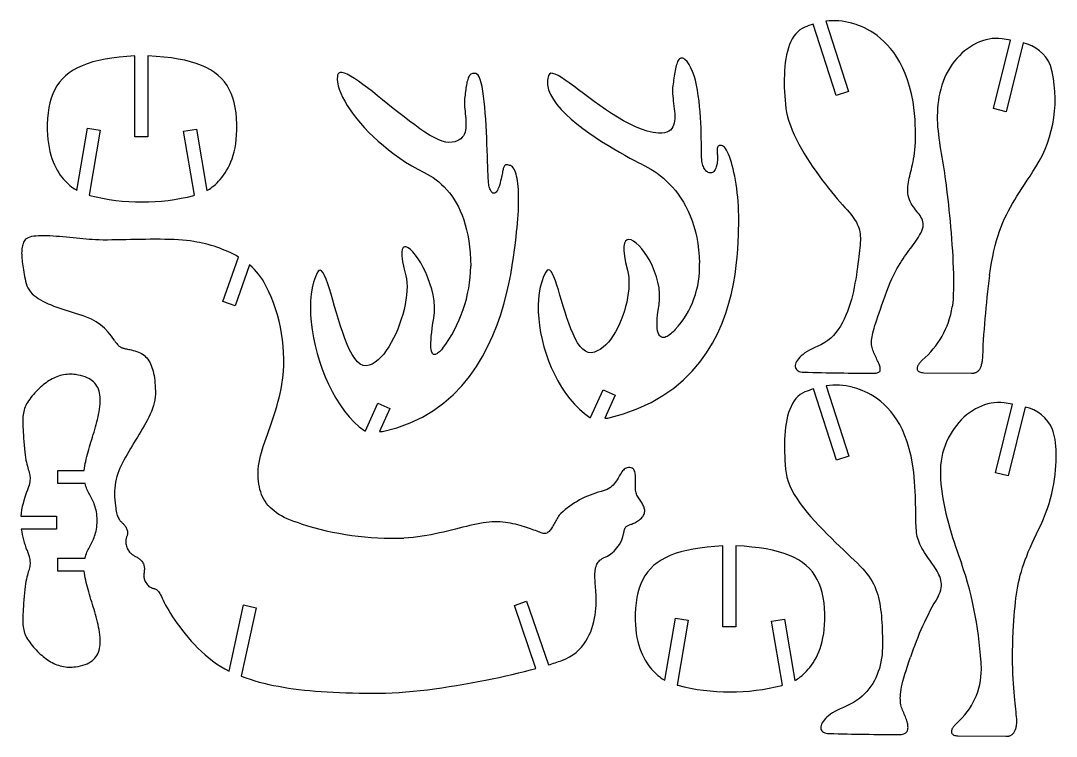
# Model space of a CAD drawing. Extents: x 100 to 371, y -312 to -125.
import ezdxf

# ---------------------------------------------------------------- set-up
doc = ezdxf.new("R2010")
doc.units = 0
doc.layers.get('0').update_dxf_attribs({"linetype": 'CONTINUOUS'})

msp = doc.modelspace()

# ---------------------------------------------------------------- linework, layer by layer
at = {"color": 18}
for p, q in [((313.34, -144.69), (307.37, -126.08)), ((310.69, -125.3), (316.58, -143.65)), ((310.69, -125.3), (310.69, -125.3)), ((354.43, -148.15), (358.84, -130.22)), ((362.16, -130.99), (357.73, -148.96)), ((362.16, -130.99), (362.16, -130.99)), ((130.29, -155.54), (130.29, -134.39)), ((133.69, -134.37), (133.69, -155.54)), ((184.31, -138.71), (184.31, -138.71)), ((316.58, -143.65), (313.34, -144.69)), ((357.73, -148.96), (354.43, -148.15)), ((115.15, -169.5), (117.91, -153.24)), ((117.91, -153.24), (121.26, -153.81)), ((121.26, -153.81), (118.39, -170.75)), ((142.99, -154.06), (146.34, -153.49)), ((145.82, -170.78), (142.99, -154.06)), ((146.34, -153.49), (149.06, -169.56)), ((133.69, -155.54), (130.29, -155.54)), ((263.41, -163.08), (263.41, -163.08)), ((118.39, -170.75), (118.51, -170.8)), ((145.68, -170.83), (145.82, -170.78)), ((153.26, -198.5), (157.37, -186.91)), ((160.24, -188.98), (156.47, -199.64)), ((160.24, -188.98), (160.24, -188.98)), ((156.47, -199.64), (153.26, -198.5)), ((336.22, -217.14), (348.72, -217.27)), ((249.26, -228.88), (252.52, -221.65)), ((252.52, -221.65), (255.62, -223.05)), ((313.4, -239.99), (307.42, -221.38)), ((310.74, -220.59), (316.64, -238.95)), ((310.74, -220.59), (310.74, -220.59)), ((255.62, -223.05), (252.93, -229.02)), ((190.47, -232.33), (193.73, -225.1)), ((193.73, -225.1), (196.83, -226.5)), ((196.83, -226.5), (194.14, -232.47)), ((354.94, -243.27), (359.36, -225.35)), ((362.67, -226.11), (358.24, -244.09)), ((249.08, -228.87), (249.26, -228.88)), ((252.93, -229.02), (253.72, -229.05)), ((190.29, -232.33), (190.47, -232.33)), ((194.14, -232.47), (194.93, -232.51)), ((316.64, -238.95), (313.4, -239.99)), ((110.2, -246.05), (110.2, -242.65)), ((110.2, -242.65), (117.08, -242.65)), ((358.24, -244.09), (354.94, -243.27)), ((117.26, -246.05), (110.2, -246.05)), ((100.48, -254.64), (109.82, -254.64)), ((109.82, -254.64), (109.82, -258.04)), ((109.82, -258.04), (100.63, -258.04)), ((283.77, -283.55), (283.77, -262.39)), ((287.18, -262.37), (287.18, -283.55)), ((110.2, -268.97), (110.2, -265.57)), ((110.2, -265.57), (117.26, -265.57)), ((117.08, -268.97), (110.2, -268.97)), ((154.88, -295.11), (158.61, -277.82)), ((158.61, -277.82), (161.94, -278.54)), ((229.34, -277.98), (232.55, -276.87)), ((234.97, -294.41), (229.34, -277.98)), ((232.55, -276.87), (238.24, -293.47)), ((161.94, -278.54), (158.06, -296.46)), ((268.64, -297.51), (271.4, -281.25)), ((271.4, -281.25), (274.75, -281.82)), ((274.75, -281.82), (271.88, -298.76)), ((287.18, -283.55), (283.77, -283.55)), ((296.48, -282.06), (299.83, -281.5)), ((299.31, -298.79), (296.48, -282.06)), ((299.83, -281.5), (302.55, -297.57)), ((271.88, -298.76), (272, -298.8)), ((299.17, -298.83), (299.31, -298.79)), ((345.19, -312.01), (357.69, -312.14))]:
    msp.add_line(p, q, dxfattribs=at)
for points in [[(305.16, -126.86), (304.49, -127.17), (303.87, -127.56), (303.31, -128.04), (302.79, -128.59), (302.32, -129.2), (301.9, -129.89), (301.52, -130.63), (301.19, -131.43), (300.89, -132.28), (300.63, -133.18), (300.42, -134.12), (300.23, -135.1), (300.08, -136.11), (299.97, -137.14), (299.88, -138.21), (299.83, -139.29), (299.8, -140.38), (299.79, -141.49), (299.82, -142.6), (299.86, -143.71), (299.93, -144.82), (300.01, -145.92), (300.11, -147), (300.23, -148.07)], [(333.95, -150.97), (333.73, -148.61), (333.42, -146.39), (333.02, -144.32), (332.54, -142.39), (331.99, -140.6), (331.37, -138.94), (330.7, -137.4), (329.97, -135.99), (329.2, -134.69), (328.39, -133.51), (327.55, -132.43), (326.7, -131.45), (325.82, -130.57), (324.94, -129.78), (324.07, -129.08), (323.2, -128.46), (322.34, -127.92), (321.51, -127.45), (320.71, -127.04), (319.94, -126.7), (319.22, -126.41), (318.55, -126.18), (317.95, -125.99), (317.4, -125.85)], [(356.67, -129.89), (355.82, -129.81), (354.97, -129.8), (354.12, -129.86), (353.27, -129.98), (352.43, -130.17), (351.59, -130.41), (350.77, -130.72), (349.96, -131.08), (349.17, -131.49), (348.39, -131.96), (347.64, -132.48), (346.9, -133.04), (346.19, -133.66), (345.51, -134.32), (344.86, -135.02), (344.23, -135.77), (343.65, -136.56), (343.09, -137.38), (342.57, -138.24), (342.1, -139.14), (341.66, -140.06), (341.27, -141.02), (340.93, -142.01), (340.64, -143.02)], [(130.29, -134.39), (128.16, -134.52), (126.15, -134.71), (124.27, -134.94), (122.5, -135.23), (120.84, -135.57), (119.29, -135.96), (117.86, -136.41), (116.53, -136.92), (115.3, -137.49), (114.17, -138.11), (113.14, -138.8), (112.2, -139.55), (111.36, -140.36), (110.61, -141.23), (109.94, -142.17), (109.36, -143.18), (108.86, -144.25), (108.43, -145.4), (108.09, -146.61), (107.82, -147.89), (107.62, -149.25), (107.48, -150.68), (107.42, -152.18), (107.41, -153.76)], [(156.89, -153.76), (156.89, -152.17), (156.82, -150.66), (156.69, -149.22), (156.48, -147.86), (156.21, -146.57), (155.86, -145.35), (155.43, -144.2), (154.92, -143.13), (154.33, -142.12), (153.66, -141.17), (152.89, -140.3), (152.04, -139.49), (151.09, -138.74), (150.04, -138.05), (148.9, -137.43), (147.65, -136.86), (146.3, -136.36), (144.84, -135.91), (143.28, -135.52), (141.59, -135.18), (139.8, -134.9), (137.88, -134.67), (135.85, -134.5), (133.69, -134.37)], [(273.82, -135.28), (273.55, -135.09), (273.29, -134.97), (273.06, -134.92), (272.84, -134.94), (272.64, -135.01), (272.45, -135.14), (272.28, -135.32), (272.12, -135.55), (271.97, -135.83), (271.84, -136.14), (271.72, -136.5), (271.6, -136.88), (271.49, -137.3), (271.4, -137.73), (271.31, -138.2), (271.22, -138.67), (271.14, -139.16), (271.07, -139.67), (271, -140.17), (270.93, -140.68), (270.86, -141.19), (270.8, -141.69), (270.73, -142.18), (270.67, -142.66)], [(278.3, -161.91), (278.27, -161.44), (278.24, -160.82), (278.22, -160.06), (278.2, -159.16), (278.18, -158.15), (278.17, -157.04), (278.14, -155.84), (278.11, -154.56), (278.07, -153.23), (278.01, -151.84), (277.93, -150.43), (277.83, -148.99), (277.71, -147.55), (277.56, -146.12), (277.37, -144.71), (277.16, -143.33), (276.9, -142), (276.61, -140.74), (276.27, -139.56), (275.89, -138.46), (275.45, -137.48), (274.97, -136.61), (274.42, -135.87), (273.82, -135.28)], [(183.14, -139.65), (183.11, -140.42), (183.18, -141.26), (183.36, -142.15), (183.64, -143.1), (184.03, -144.1), (184.5, -145.14), (185.07, -146.22), (185.73, -147.33), (186.47, -148.46), (187.3, -149.62), (188.21, -150.79), (189.19, -151.97), (190.25, -153.15), (191.38, -154.34), (192.57, -155.51), (193.83, -156.67), (195.15, -157.81), (196.53, -158.93), (197.96, -160.02), (199.44, -161.08), (200.97, -162.09), (202.55, -163.06), (204.17, -163.97), (205.82, -164.83)], [(212.25, -156.97), (211.43, -156.9), (210.51, -156.65), (209.49, -156.25), (208.39, -155.71), (207.21, -155.04), (205.97, -154.26), (204.68, -153.38), (203.34, -152.42), (201.97, -151.4), (200.57, -150.33), (199.16, -149.22), (197.75, -148.09), (196.35, -146.97), (194.96, -145.85), (193.6, -144.76), (192.28, -143.71), (191.01, -142.72), (189.79, -141.81), (188.65, -140.98), (187.58, -140.25), (186.61, -139.65), (185.73, -139.18), (184.96, -138.86), (184.31, -138.71)], [(219.57, -139.11), (219.25, -139), (218.96, -138.94), (218.69, -138.93), (218.44, -138.96), (218.22, -139.03), (218.02, -139.14), (217.83, -139.29), (217.67, -139.47), (217.52, -139.69), (217.39, -139.93), (217.27, -140.21), (217.16, -140.52), (217.07, -140.85), (216.98, -141.2), (216.9, -141.58), (216.83, -141.97), (216.77, -142.38), (216.71, -142.8), (216.65, -143.24), (216.6, -143.69), (216.54, -144.14), (216.48, -144.61), (216.42, -145.07), (216.36, -145.54)], [(222.61, -167.51), (222.56, -167.02), (222.52, -166.33), (222.48, -165.46), (222.44, -164.42), (222.4, -163.24), (222.36, -161.94), (222.31, -160.53), (222.26, -159.03), (222.2, -157.47), (222.13, -155.86), (222.05, -154.22), (221.96, -152.57), (221.86, -150.93), (221.74, -149.33), (221.62, -147.77), (221.47, -146.27), (221.31, -144.87), (221.13, -143.57), (220.92, -142.4), (220.7, -141.38), (220.46, -140.51), (220.19, -139.84), (219.89, -139.36), (219.57, -139.11)], [(238.28, -139.49), (237.99, -140.7), (237.99, -141.94), (238.26, -143.2), (238.78, -144.48), (239.52, -145.77), (240.45, -147.06), (241.55, -148.35), (242.81, -149.63), (244.19, -150.89), (245.67, -152.13), (247.22, -153.34), (248.83, -154.5), (250.46, -155.63), (252.1, -156.7), (253.72, -157.71), (255.3, -158.66), (256.8, -159.54), (258.22, -160.34), (259.52, -161.05), (260.67, -161.67), (261.66, -162.19), (262.47, -162.6), (263.06, -162.9), (263.41, -163.08)], [(267, -154.53), (265.54, -154.35), (264.04, -154.01), (262.51, -153.52), (260.95, -152.9), (259.39, -152.16), (257.81, -151.32), (256.25, -150.4), (254.69, -149.42), (253.16, -148.4), (251.65, -147.35), (250.18, -146.28), (248.76, -145.23), (247.39, -144.19), (246.08, -143.21), (244.84, -142.28), (243.68, -141.42), (242.61, -140.67), (241.64, -140.02), (240.77, -139.51), (240.01, -139.14), (239.38, -138.94), (238.87, -138.92), (238.5, -139.1), (238.28, -139.49)], [(270.67, -142.66), (270.62, -143.15), (270.61, -143.68), (270.64, -144.26), (270.69, -144.86), (270.76, -145.5), (270.84, -146.15), (270.93, -146.81), (271.02, -147.49), (271.1, -148.16), (271.17, -148.84), (271.22, -149.5), (271.24, -150.15), (271.23, -150.77), (271.17, -151.37), (271.07, -151.93), (270.92, -152.46), (270.71, -152.94), (270.43, -153.37), (270.08, -153.74), (269.65, -154.05), (269.13, -154.28), (268.52, -154.45), (267.81, -154.53), (267, -154.53)], [(340.64, -143.02), (340.39, -144.04), (340.19, -145.05), (340.03, -146.06), (339.91, -147.06), (339.82, -148.05), (339.77, -149.04), (339.75, -150.03), (339.76, -151.01), (339.79, -151.99), (339.85, -152.97), (339.94, -153.94), (340.04, -154.92), (340.16, -155.9), (340.29, -156.88), (340.44, -157.87), (340.59, -158.86), (340.75, -159.85), (340.92, -160.85), (341.09, -161.85), (341.26, -162.87), (341.43, -163.89), (341.6, -164.92), (341.75, -165.96), (341.9, -167.01)], [(216.36, -145.54), (216.31, -146.03), (216.3, -146.55), (216.31, -147.1), (216.35, -147.68), (216.4, -148.27), (216.47, -148.88), (216.54, -149.5), (216.6, -150.13), (216.66, -150.76), (216.7, -151.38), (216.72, -151.99), (216.71, -152.59), (216.67, -153.18), (216.59, -153.73), (216.47, -154.26), (216.29, -154.76), (216.06, -155.22), (215.75, -155.64), (215.38, -156), (214.94, -156.32), (214.4, -156.58), (213.78, -156.78), (213.07, -156.91), (212.25, -156.97)], [(300.23, -148.07), (300.4, -149.15), (300.66, -150.26), (300.99, -151.4), (301.39, -152.57), (301.86, -153.75), (302.39, -154.96), (302.98, -156.17), (303.61, -157.39), (304.29, -158.61), (305, -159.83), (305.74, -161.04), (306.51, -162.24), (307.3, -163.43), (308.11, -164.59), (308.92, -165.72), (309.73, -166.82), (310.55, -167.89), (311.35, -168.92), (312.13, -169.9), (312.9, -170.83), (313.64, -171.7), (314.34, -172.52), (315.01, -173.27), (315.64, -173.96)], [(332.05, -169.66), (332.06, -169.07), (332.1, -168.5), (332.16, -167.94), (332.24, -167.39), (332.34, -166.85), (332.45, -166.3), (332.58, -165.75), (332.71, -165.18), (332.85, -164.6), (332.99, -164.01), (333.14, -163.38), (333.28, -162.73), (333.42, -162.05), (333.56, -161.33), (333.68, -160.56), (333.79, -159.75), (333.89, -158.88), (333.97, -157.96), (334.03, -156.98), (334.07, -155.93), (334.08, -154.81), (334.07, -153.61), (334.02, -152.34), (333.95, -150.97)], [(107.41, -153.76), (107.46, -154.99), (107.55, -156.17), (107.69, -157.28), (107.87, -158.34), (108.09, -159.34), (108.35, -160.29), (108.63, -161.18), (108.94, -162.02), (109.28, -162.81), (109.64, -163.55), (110.02, -164.25), (110.42, -164.89), (110.82, -165.49), (111.24, -166.05), (111.66, -166.56), (112.08, -167.03), (112.5, -167.47), (112.92, -167.86), (113.33, -168.22), (113.73, -168.54), (114.11, -168.83), (114.48, -169.09), (114.83, -169.31), (115.15, -169.5)], [(149.06, -169.56), (149.39, -169.37), (149.73, -169.15), (150.1, -168.9), (150.49, -168.61), (150.89, -168.29), (151.3, -167.94), (151.72, -167.54), (152.15, -167.11), (152.58, -166.64), (153, -166.12), (153.42, -165.56), (153.84, -164.96), (154.24, -164.32), (154.62, -163.62), (154.99, -162.88), (155.33, -162.08), (155.65, -161.24), (155.94, -160.34), (156.2, -159.39), (156.42, -158.38), (156.61, -157.31), (156.75, -156.19), (156.85, -155), (156.89, -153.76)], [(283.64, -157.88), (283.39, -157.81), (283.17, -157.77), (282.98, -157.77), (282.82, -157.79), (282.69, -157.85), (282.58, -157.93), (282.49, -158.04), (282.42, -158.18), (282.37, -158.33), (282.33, -158.51), (282.31, -158.71), (282.3, -158.93), (282.3, -159.16), (282.3, -159.41), (282.32, -159.67), (282.33, -159.94), (282.34, -160.22), (282.36, -160.51), (282.36, -160.81), (282.37, -161.11), (282.36, -161.42), (282.35, -161.73), (282.33, -162.04), (282.29, -162.35)], [(287.91, -178.43), (287.93, -177.23), (287.93, -176.03), (287.9, -174.83), (287.84, -173.64), (287.76, -172.45), (287.66, -171.29), (287.54, -170.14), (287.4, -169.01), (287.24, -167.92), (287.07, -166.85), (286.88, -165.82), (286.68, -164.84), (286.47, -163.9), (286.24, -163.01), (286, -162.18), (285.76, -161.4), (285.51, -160.69), (285.25, -160.05), (284.99, -159.48), (284.72, -158.99), (284.45, -158.58), (284.18, -158.25), (283.91, -158.02), (283.64, -157.88)], [(282.29, -162.35), (282.19, -162.86), (282.07, -163.31), (281.94, -163.71), (281.78, -164.04), (281.61, -164.32), (281.43, -164.55), (281.24, -164.72), (281.04, -164.85), (280.83, -164.93), (280.61, -164.96), (280.4, -164.95), (280.18, -164.9), (279.96, -164.81), (279.75, -164.69), (279.54, -164.53), (279.35, -164.34), (279.16, -164.12), (278.98, -163.87), (278.82, -163.59), (278.68, -163.3), (278.55, -162.98), (278.44, -162.64), (278.36, -162.28), (278.3, -161.91)], [(205.82, -164.83), (206.61, -165.23), (207.38, -165.68), (208.15, -166.18), (208.9, -166.71), (209.63, -167.3), (210.35, -167.93), (211.05, -168.61), (211.73, -169.34), (212.39, -170.12), (213.02, -170.96), (213.62, -171.85), (214.19, -172.8), (214.73, -173.81), (215.24, -174.88), (215.71, -176.01), (216.14, -177.21), (216.53, -178.47), (216.88, -179.8), (217.18, -181.2), (217.44, -182.67), (217.65, -184.21), (217.81, -185.83), (217.91, -187.52), (217.96, -189.29)], [(228.32, -163.04), (228.07, -162.96), (227.84, -162.9), (227.64, -162.85), (227.45, -162.83), (227.29, -162.82), (227.15, -162.83), (227.02, -162.87), (226.91, -162.93), (226.82, -163.01), (226.73, -163.11), (226.65, -163.24), (226.58, -163.4), (226.52, -163.58), (226.46, -163.79), (226.4, -164.02), (226.34, -164.28), (226.28, -164.58), (226.21, -164.9), (226.14, -165.25), (226.06, -165.64), (225.98, -166.05), (225.88, -166.5), (225.77, -166.99), (225.64, -167.51)], [(229.93, -180.36), (230.05, -179.21), (230.16, -178.08), (230.25, -176.98), (230.33, -175.9), (230.39, -174.86), (230.43, -173.84), (230.46, -172.85), (230.46, -171.9), (230.46, -170.99), (230.43, -170.11), (230.39, -169.28), (230.33, -168.49), (230.26, -167.74), (230.16, -167.04), (230.05, -166.39), (229.93, -165.79), (229.79, -165.24), (229.63, -164.74), (229.45, -164.31), (229.26, -163.93), (229.05, -163.61), (228.82, -163.35), (228.58, -163.16), (228.32, -163.04)], [(263.41, -163.08), (264.21, -163.49), (265.01, -163.95), (265.83, -164.47), (266.64, -165.04), (267.46, -165.66), (268.27, -166.33), (269.07, -167.06), (269.87, -167.84), (270.64, -168.68), (271.39, -169.57), (272.12, -170.53), (272.83, -171.54), (273.5, -172.61), (274.13, -173.74), (274.73, -174.93), (275.28, -176.18), (275.78, -177.5), (276.23, -178.88), (276.63, -180.32), (276.97, -181.82), (277.24, -183.4), (277.45, -185.04), (277.59, -186.74), (277.65, -188.52)], [(353.39, -191.76), (353.65, -189.98), (353.93, -188.32), (354.23, -186.75), (354.54, -185.27), (354.88, -183.88), (355.23, -182.56), (355.61, -181.31), (356, -180.13), (356.42, -179), (356.85, -177.91), (357.31, -176.87), (357.79, -175.85), (358.3, -174.86), (358.83, -173.88), (359.38, -172.92), (359.96, -171.95), (360.56, -170.98), (361.19, -169.99), (361.84, -168.98), (362.52, -167.94), (363.23, -166.87), (363.96, -165.75), (364.72, -164.58), (365.51, -163.35)], [(225.64, -167.51), (225.51, -168.01), (225.36, -168.46), (225.22, -168.86), (225.07, -169.2), (224.92, -169.5), (224.77, -169.74), (224.61, -169.94), (224.46, -170.09), (224.31, -170.19), (224.15, -170.25), (224, -170.27), (223.86, -170.25), (223.71, -170.19), (223.58, -170.1), (223.44, -169.97), (223.31, -169.81), (223.19, -169.61), (223.08, -169.39), (222.98, -169.14), (222.88, -168.86), (222.8, -168.55), (222.72, -168.23), (222.66, -167.88), (222.61, -167.51)], [(341.9, -167.01), (342.04, -168.11), (342.19, -169.29), (342.34, -170.54), (342.5, -171.85), (342.65, -173.21), (342.8, -174.63), (342.95, -176.09), (343.09, -177.58), (343.23, -179.09), (343.36, -180.63), (343.48, -182.17), (343.59, -183.73), (343.69, -185.27), (343.78, -186.81), (343.85, -188.33), (343.91, -189.82), (343.95, -191.28), (343.98, -192.7), (343.98, -194.08), (343.97, -195.39), (343.93, -196.65), (343.87, -197.84), (343.78, -198.94), (343.67, -199.97)], [(335.46, -180.65), (335.73, -180.08), (335.92, -179.55), (336.04, -179.05), (336.09, -178.57), (336.07, -178.12), (335.99, -177.69), (335.87, -177.28), (335.7, -176.88), (335.49, -176.49), (335.25, -176.11), (334.99, -175.73), (334.7, -175.36), (334.41, -174.98), (334.1, -174.59), (333.8, -174.19), (333.5, -173.79), (333.21, -173.36), (332.94, -172.92), (332.69, -172.45), (332.48, -171.96), (332.3, -171.44), (332.17, -170.88), (332.08, -170.29), (332.05, -169.66)], [(315.64, -173.96), (316.21, -174.59), (316.73, -175.18), (317.2, -175.75), (317.63, -176.3), (318, -176.83), (318.34, -177.34), (318.63, -177.85), (318.88, -178.34), (319.09, -178.83), (319.27, -179.33), (319.41, -179.83), (319.52, -180.33), (319.6, -180.85), (319.65, -181.39), (319.68, -181.95), (319.68, -182.53), (319.66, -183.15), (319.61, -183.79), (319.55, -184.48), (319.48, -185.2), (319.39, -185.97), (319.28, -186.8), (319.17, -187.67), (319.04, -188.6)], [(253.72, -229.05), (257.83, -227.91), (261.59, -226.53), (265.02, -224.93), (268.14, -223.13), (270.96, -221.16), (273.49, -219.03), (275.76, -216.77), (277.77, -214.39), (279.54, -211.93), (281.09, -209.39), (282.43, -206.81), (283.58, -204.2), (284.55, -201.58), (285.36, -198.97), (286.02, -196.41), (286.55, -193.9), (286.97, -191.47), (287.28, -189.14), (287.51, -186.92), (287.67, -184.86), (287.78, -182.95), (287.84, -181.23), (287.88, -179.71), (287.91, -178.43)], [(194.93, -232.51), (198.68, -231.53), (202.14, -230.27), (205.34, -228.75), (208.27, -226.99), (210.95, -225.03), (213.4, -222.88), (215.61, -220.56), (217.62, -218.11), (219.42, -215.55), (221.03, -212.9), (222.46, -210.19), (223.72, -207.44), (224.82, -204.67), (225.78, -201.92), (226.6, -199.2), (227.3, -196.54), (227.9, -193.96), (228.39, -191.5), (228.8, -189.16), (229.13, -186.99), (229.39, -185), (229.61, -183.21), (229.78, -181.66), (229.93, -180.36)], [(326.12, -197.06), (326.57, -195.83), (327.02, -194.68), (327.47, -193.61), (327.91, -192.62), (328.34, -191.7), (328.77, -190.84), (329.19, -190.04), (329.61, -189.3), (330.02, -188.61), (330.42, -187.96), (330.82, -187.35), (331.22, -186.77), (331.6, -186.23), (331.98, -185.7), (332.36, -185.2), (332.73, -184.71), (333.09, -184.23), (333.45, -183.75), (333.8, -183.26), (334.15, -182.78), (334.48, -182.28), (334.82, -181.76), (335.14, -181.22), (335.46, -180.65)], [(101.54, -182.51), (101.37, -182.78), (101.22, -183.07), (101.1, -183.38), (100.99, -183.7), (100.9, -184.03), (100.83, -184.38), (100.78, -184.75), (100.75, -185.12), (100.73, -185.52), (100.72, -185.93), (100.73, -186.35), (100.75, -186.79), (100.79, -187.24), (100.83, -187.71), (100.89, -188.2), (100.95, -188.7), (101.03, -189.21), (101.11, -189.74), (101.2, -190.28), (101.29, -190.84), (101.39, -191.41), (101.5, -192), (101.6, -192.6), (101.71, -193.22)], [(118.32, -182.33), (117.53, -182.25), (116.71, -182.18), (115.87, -182.09), (115.01, -182), (114.14, -181.92), (113.26, -181.83), (112.39, -181.74), (111.51, -181.66), (110.64, -181.58), (109.78, -181.51), (108.94, -181.46), (108.12, -181.41), (107.32, -181.38), (106.56, -181.36), (105.83, -181.37), (105.13, -181.39), (104.48, -181.43), (103.88, -181.5), (103.33, -181.59), (102.84, -181.71), (102.41, -181.86), (102.05, -182.04), (101.75, -182.26), (101.54, -182.51)], [(145.64, -182.86), (144.74, -182.72), (143.76, -182.6), (142.73, -182.5), (141.63, -182.42), (140.5, -182.37), (139.31, -182.33), (138.1, -182.3), (136.85, -182.29), (135.59, -182.28), (134.3, -182.29), (133.01, -182.31), (131.71, -182.33), (130.42, -182.35), (129.14, -182.38), (127.88, -182.4), (126.64, -182.43), (125.42, -182.45), (124.25, -182.46), (123.12, -182.47), (122.03, -182.47), (121, -182.45), (120.04, -182.43), (119.14, -182.38), (118.32, -182.33)], [(267.11, -199.41), (267.27, -197.95), (267.27, -196.47), (267.12, -194.99), (266.84, -193.52), (266.45, -192.07), (265.96, -190.66), (265.39, -189.31), (264.76, -188.03), (264.07, -186.85), (263.36, -185.76), (262.62, -184.8), (261.89, -183.97), (261.17, -183.29), (260.48, -182.79), (259.84, -182.46), (259.27, -182.33), (258.77, -182.42), (258.37, -182.74), (258.08, -183.31), (257.93, -184.14), (257.91, -185.24), (258.06, -186.65), (258.38, -188.36), (258.9, -190.39)], [(208.32, -202.86), (208.49, -201.4), (208.5, -199.89), (208.37, -198.36), (208.12, -196.82), (207.76, -195.29), (207.31, -193.79), (206.79, -192.34), (206.2, -190.96), (205.56, -189.65), (204.9, -188.44), (204.22, -187.35), (203.54, -186.4), (202.88, -185.59), (202.25, -184.96), (201.66, -184.51), (201.14, -184.27), (200.69, -184.25), (200.33, -184.46), (200.09, -184.94), (199.96, -185.69), (199.98, -186.73), (200.14, -188.09), (200.48, -189.77), (201, -191.79)], [(319.04, -188.6), (318.91, -189.58), (318.77, -190.59), (318.62, -191.62), (318.45, -192.67), (318.27, -193.73), (318.06, -194.8), (317.84, -195.88), (317.59, -196.95), (317.32, -198.02), (317.01, -199.08), (316.68, -200.13), (316.31, -201.15), (315.91, -202.15), (315.48, -203.12), (315, -204.06), (314.48, -204.96), (313.92, -205.82), (313.31, -206.63), (312.65, -207.38), (311.95, -208.08), (311.19, -208.71), (310.37, -209.28), (309.5, -209.78), (308.57, -210.19)], [(177.96, -190.9), (177.39, -192.12), (176.92, -193.49), (176.56, -194.99), (176.31, -196.61), (176.16, -198.33), (176.11, -200.14), (176.17, -202.02), (176.32, -203.97), (176.57, -205.97), (176.91, -208), (177.35, -210.05), (177.87, -212.11), (178.48, -214.16), (179.17, -216.19), (179.95, -218.18), (180.8, -220.13), (181.74, -222.02), (182.75, -223.83), (183.83, -225.55), (184.99, -227.17), (186.21, -228.67), (187.51, -230.04), (188.86, -231.26), (190.29, -232.33)], [(190.64, -215.36), (189.85, -215.29), (189.1, -214.94), (188.36, -214.31), (187.66, -213.45), (186.99, -212.39), (186.34, -211.14), (185.71, -209.75), (185.11, -208.23), (184.53, -206.62), (183.98, -204.95), (183.44, -203.25), (182.92, -201.53), (182.43, -199.84), (181.95, -198.2), (181.49, -196.64), (181.05, -195.19), (180.62, -193.88), (180.2, -192.73), (179.8, -191.77), (179.41, -191.03), (179.04, -190.55), (178.67, -190.35), (178.31, -190.46), (177.96, -190.9)], [(201, -191.79), (201.19, -192.65), (201.3, -193.59), (201.34, -194.62), (201.31, -195.73), (201.21, -196.88), (201.05, -198.09), (200.83, -199.34), (200.55, -200.61), (200.21, -201.89), (199.83, -203.18), (199.39, -204.46), (198.91, -205.73), (198.39, -206.96), (197.82, -208.15), (197.22, -209.29), (196.59, -210.37), (195.92, -211.37), (195.23, -212.28), (194.51, -213.1), (193.77, -213.81), (193.01, -214.41), (192.23, -214.87), (191.44, -215.19), (190.64, -215.36)], [(237.56, -190.84), (236.98, -192.04), (236.5, -193.36), (236.12, -194.78), (235.84, -196.29), (235.66, -197.89), (235.58, -199.55), (235.6, -201.26), (235.71, -203.03), (235.91, -204.83), (236.2, -206.66), (236.59, -208.5), (237.06, -210.35), (237.62, -212.19), (238.26, -214.01), (238.99, -215.8), (239.8, -217.56), (240.69, -219.26), (241.66, -220.9), (242.71, -222.48), (243.84, -223.96), (245.04, -225.36), (246.31, -226.65), (247.66, -227.82), (249.08, -228.87)], [(249.43, -211.91), (248.65, -211.86), (247.9, -211.55), (247.19, -211), (246.51, -210.25), (245.87, -209.31), (245.25, -208.22), (244.67, -206.99), (244.11, -205.66), (243.58, -204.24), (243.07, -202.78), (242.58, -201.28), (242.12, -199.78), (241.67, -198.3), (241.24, -196.87), (240.83, -195.51), (240.43, -194.25), (240.05, -193.12), (239.67, -192.13), (239.31, -191.33), (238.95, -190.72), (238.6, -190.35), (238.25, -190.22), (237.9, -190.38), (237.56, -190.84)], [(258.9, -190.39), (259.09, -191.24), (259.21, -192.15), (259.27, -193.14), (259.27, -194.17), (259.21, -195.25), (259.09, -196.37), (258.91, -197.51), (258.68, -198.67), (258.39, -199.84), (258.06, -201.01), (257.68, -202.16), (257.25, -203.3), (256.79, -204.4), (256.28, -205.47), (255.73, -206.48), (255.15, -207.44), (254.53, -208.34), (253.88, -209.15), (253.2, -209.88), (252.49, -210.51), (251.76, -211.04), (251, -211.46), (250.23, -211.75), (249.43, -211.91)], [(101.71, -193.22), (101.86, -193.85), (102.07, -194.44), (102.34, -195), (102.67, -195.53), (103.05, -196.02), (103.49, -196.49), (103.96, -196.94), (104.49, -197.35), (105.05, -197.75), (105.66, -198.12), (106.29, -198.48), (106.96, -198.82), (107.66, -199.14), (108.39, -199.45), (109.13, -199.74), (109.9, -200.03), (110.68, -200.3), (111.48, -200.57), (112.28, -200.84), (113.1, -201.1), (113.91, -201.36), (114.73, -201.62), (115.55, -201.88), (116.36, -202.15)], [(323.21, -211.96), (323.06, -211.61), (322.93, -211.25), (322.82, -210.91), (322.74, -210.56), (322.67, -210.21), (322.62, -209.85), (322.59, -209.47), (322.59, -209.08), (322.61, -208.67), (322.66, -208.23), (322.72, -207.76), (322.82, -207.26), (322.94, -206.72), (323.08, -206.14), (323.26, -205.51), (323.46, -204.83), (323.68, -204.09), (323.94, -203.3), (324.23, -202.44), (324.54, -201.52), (324.89, -200.52), (325.27, -199.45), (325.68, -198.3), (326.12, -197.06)], [(271.32, -205.86), (271.06, -206.16), (270.78, -206.46), (270.48, -206.74), (270.17, -207.01), (269.86, -207.26), (269.54, -207.48), (269.22, -207.66), (268.9, -207.81), (268.59, -207.9), (268.28, -207.95), (268, -207.93), (267.72, -207.85), (267.47, -207.69), (267.25, -207.46), (267.05, -207.14), (266.88, -206.73), (266.75, -206.22), (266.66, -205.61), (266.61, -204.89), (266.6, -204.05), (266.65, -203.09), (266.74, -202), (266.9, -200.77), (267.11, -199.41)], [(210.57, -210.84), (210.32, -211.13), (210.06, -211.4), (209.81, -211.65), (209.57, -211.87), (209.32, -212.06), (209.09, -212.21), (208.87, -212.32), (208.65, -212.38), (208.45, -212.39), (208.27, -212.35), (208.1, -212.24), (207.95, -212.06), (207.82, -211.81), (207.72, -211.48), (207.64, -211.07), (207.58, -210.58), (207.56, -209.99), (207.56, -209.3), (207.6, -208.51), (207.67, -207.62), (207.77, -206.61), (207.92, -205.48), (208.1, -204.24), (208.32, -202.86)], [(124.93, -208.76), (125.16, -209.05), (125.37, -209.31), (125.56, -209.54), (125.73, -209.75), (125.89, -209.92), (126.04, -210.08), (126.18, -210.21), (126.32, -210.32), (126.45, -210.42), (126.58, -210.5), (126.72, -210.57), (126.87, -210.63), (127.03, -210.68), (127.2, -210.73), (127.38, -210.77), (127.59, -210.82), (127.81, -210.86), (128.07, -210.91), (128.35, -210.97), (128.66, -211.04), (129.01, -211.11), (129.39, -211.2), (129.82, -211.31), (130.29, -211.43)], [(308.57, -210.19), (307.78, -210.52), (307.05, -210.87), (306.38, -211.23), (305.76, -211.59), (305.21, -211.97), (304.7, -212.34), (304.26, -212.73), (303.87, -213.11), (303.54, -213.48), (303.26, -213.85), (303.03, -214.22), (302.86, -214.57), (302.75, -214.91), (302.69, -215.23), (302.68, -215.53), (302.72, -215.82), (302.81, -216.08), (302.96, -216.31), (303.16, -216.51), (303.41, -216.69), (303.71, -216.83), (304.06, -216.93), (304.46, -216.99), (304.9, -217.01)], [(130.29, -211.43), (130.76, -211.58), (131.21, -211.75), (131.64, -211.94), (132.03, -212.16), (132.41, -212.41), (132.75, -212.68), (133.08, -212.97), (133.38, -213.29), (133.66, -213.64), (133.92, -214.01), (134.15, -214.4), (134.37, -214.83), (134.57, -215.27), (134.74, -215.75), (134.9, -216.25), (135.05, -216.78), (135.17, -217.33), (135.28, -217.91), (135.38, -218.52), (135.46, -219.15), (135.52, -219.82), (135.57, -220.51), (135.61, -221.22), (135.64, -221.97)], [(323.46, -217.27), (323.77, -217.24), (324.04, -217.19), (324.27, -217.12), (324.45, -217.03), (324.61, -216.92), (324.72, -216.79), (324.81, -216.65), (324.86, -216.48), (324.88, -216.3), (324.88, -216.1), (324.86, -215.89), (324.81, -215.66), (324.74, -215.41), (324.65, -215.15), (324.55, -214.88), (324.43, -214.6), (324.3, -214.31), (324.16, -214), (324.01, -213.68), (323.85, -213.36), (323.7, -213.02), (323.53, -212.67), (323.37, -212.32), (323.21, -211.96)], [(335.84, -213.86), (335.67, -214.02), (335.5, -214.18), (335.34, -214.36), (335.19, -214.53), (335.05, -214.71), (334.92, -214.89), (334.81, -215.06), (334.7, -215.24), (334.62, -215.42), (334.55, -215.59), (334.5, -215.76), (334.47, -215.93), (334.46, -216.08), (334.47, -216.24), (334.51, -216.38), (334.58, -216.51), (334.67, -216.64), (334.79, -216.75), (334.94, -216.85), (335.13, -216.94), (335.35, -217.02), (335.6, -217.07), (335.89, -217.12), (336.22, -217.14)], [(348.72, -217.27), (348.9, -217.26), (349.08, -217.25), (349.26, -217.23), (349.42, -217.2), (349.58, -217.16), (349.74, -217.11), (349.89, -217.05), (350.03, -216.99), (350.16, -216.91), (350.29, -216.82), (350.42, -216.72), (350.53, -216.6), (350.65, -216.48), (350.75, -216.34), (350.85, -216.19), (350.94, -216.03), (351.03, -215.86), (351.12, -215.67), (351.19, -215.47), (351.26, -215.25), (351.33, -215.02), (351.39, -214.77), (351.45, -214.51), (351.5, -214.24)], [(113.08, -217.55), (112.61, -217.58), (112.14, -217.63), (111.69, -217.7), (111.24, -217.79), (110.79, -217.9), (110.36, -218.03), (109.93, -218.18), (109.5, -218.35), (109.08, -218.54), (108.67, -218.75), (108.27, -218.98), (107.87, -219.22), (107.47, -219.47), (107.08, -219.75), (106.7, -220.04), (106.32, -220.34), (105.95, -220.65), (105.59, -220.98), (105.23, -221.32), (104.87, -221.68), (104.52, -222.04), (104.18, -222.42), (103.84, -222.81), (103.5, -223.2)], [(120.93, -227.37), (121.04, -226.66), (121.13, -225.97), (121.19, -225.31), (121.22, -224.69), (121.23, -224.08), (121.2, -223.51), (121.14, -222.96), (121.06, -222.44), (120.94, -221.95), (120.78, -221.48), (120.6, -221.04), (120.38, -220.63), (120.12, -220.24), (119.83, -219.88), (119.5, -219.54), (119.13, -219.23), (118.73, -218.94), (118.28, -218.68), (117.8, -218.45), (117.27, -218.24), (116.7, -218.05), (116.09, -217.89), (115.44, -217.76), (114.74, -217.64)], [(162.43, -243.93), (162.43, -243.12), (162.48, -242.3), (162.58, -241.46), (162.72, -240.61), (162.89, -239.75), (163.1, -238.87), (163.34, -237.97), (163.61, -237.06), (163.9, -236.14), (164.21, -235.2), (164.54, -234.24), (164.88, -233.26), (165.23, -232.27), (165.59, -231.27), (165.95, -230.24), (166.3, -229.2), (166.65, -228.14), (167, -227.06), (167.33, -225.96), (167.64, -224.84), (167.94, -223.71), (168.21, -222.55), (168.46, -221.38), (168.68, -220.18)], [(333.82, -245.56), (333.61, -243.19), (333.31, -240.98), (332.92, -238.92), (332.45, -237.01), (331.91, -235.24), (331.31, -233.6), (330.65, -232.09), (329.94, -230.71), (329.19, -229.44), (328.4, -228.29), (327.59, -227.24), (326.75, -226.3), (325.9, -225.46), (325.05, -224.7), (324.19, -224.03), (323.34, -223.44), (322.5, -222.93), (321.69, -222.48), (320.9, -222.1), (320.15, -221.78), (319.44, -221.51), (318.78, -221.29), (318.18, -221.11), (317.64, -220.97)], [(103.5, -223.2), (103.14, -223.65), (102.82, -224.08), (102.52, -224.49), (102.26, -224.89), (102.02, -225.29), (101.82, -225.68), (101.64, -226.06), (101.49, -226.46), (101.36, -226.85), (101.25, -227.26), (101.17, -227.69), (101.1, -228.13), (101.06, -228.59), (101.03, -229.07), (101.02, -229.59), (101.02, -230.13), (101.03, -230.71), (101.05, -231.33), (101.09, -232), (101.13, -232.71), (101.18, -233.47), (101.24, -234.28), (101.3, -235.15), (101.36, -236.08)], [(135.64, -221.97), (135.64, -222.73), (135.58, -223.48), (135.47, -224.24), (135.31, -224.99), (135.1, -225.74), (134.86, -226.49), (134.58, -227.24), (134.27, -227.99), (133.92, -228.74), (133.55, -229.49), (133.16, -230.24), (132.74, -230.99), (132.31, -231.74), (131.86, -232.48), (131.41, -233.23), (130.95, -233.98), (130.48, -234.73), (130.02, -235.48), (129.56, -236.23), (129.1, -236.98), (128.66, -237.74), (128.23, -238.49), (127.82, -239.25), (127.43, -240.01)], [(305.21, -222.15), (304.55, -222.47), (303.93, -222.86), (303.37, -223.33), (302.85, -223.88), (302.38, -224.5), (301.96, -225.18), (301.58, -225.93), (301.24, -226.73), (300.95, -227.58), (300.69, -228.48), (300.47, -229.42), (300.29, -230.39), (300.14, -231.4), (300.02, -232.44), (299.94, -233.5), (299.88, -234.58), (299.85, -235.68), (299.85, -236.78), (299.87, -237.9), (299.92, -239.01), (299.98, -240.11), (300.07, -241.21), (300.17, -242.3), (300.29, -243.37)], [(357.19, -225.01), (356.34, -224.94), (355.48, -224.93), (354.63, -224.99), (353.78, -225.11), (352.94, -225.29), (352.11, -225.54), (351.29, -225.84), (350.48, -226.2), (349.69, -226.62), (348.91, -227.08), (348.15, -227.6), (347.42, -228.17), (346.71, -228.79), (346.03, -229.45), (345.37, -230.15), (344.75, -230.9), (344.16, -231.68), (343.61, -232.51), (343.09, -233.37), (342.61, -234.26), (342.18, -235.19), (341.79, -236.15), (341.45, -237.13), (341.15, -238.14)], [(117.08, -242.65), (117.14, -242.07), (117.22, -241.49), (117.32, -240.9), (117.44, -240.3), (117.58, -239.69), (117.73, -239.07), (117.89, -238.45), (118.06, -237.82), (118.24, -237.19), (118.43, -236.55), (118.62, -235.91), (118.82, -235.26), (119.02, -234.61), (119.22, -233.95), (119.42, -233.29), (119.62, -232.64), (119.81, -231.98), (120, -231.32), (120.19, -230.65), (120.36, -229.99), (120.52, -229.33), (120.67, -228.68), (120.81, -228.02), (120.93, -227.37)], [(366.28, -257.97), (366.92, -256.63), (367.5, -255.28), (368.02, -253.94), (368.5, -252.61), (368.93, -251.29), (369.3, -249.98), (369.63, -248.68), (369.92, -247.41), (370.16, -246.15), (370.37, -244.92), (370.53, -243.72), (370.65, -242.55), (370.74, -241.41), (370.8, -240.31), (370.82, -239.24), (370.81, -238.22), (370.77, -237.25), (370.7, -236.32), (370.61, -235.45), (370.49, -234.63), (370.35, -233.87), (370.19, -233.17), (370.01, -232.53), (369.82, -231.96)], [(101.36, -236.08), (101.43, -237), (101.52, -237.84), (101.62, -238.61), (101.73, -239.31), (101.84, -239.95), (101.97, -240.53), (102.09, -241.06), (102.22, -241.55), (102.34, -242), (102.46, -242.41), (102.57, -242.8), (102.67, -243.17), (102.76, -243.52), (102.83, -243.87), (102.88, -244.21), (102.91, -244.55), (102.92, -244.9), (102.9, -245.26), (102.86, -245.65), (102.78, -246.06), (102.67, -246.5), (102.53, -246.98), (102.34, -247.5), (102.12, -248.08)], [(341.15, -238.14), (340.92, -239.19), (340.74, -240.28), (340.63, -241.41), (340.57, -242.57), (340.56, -243.76), (340.6, -244.98), (340.69, -246.22), (340.82, -247.48), (340.99, -248.75), (341.2, -250.03), (341.44, -251.32), (341.7, -252.61), (342, -253.91), (342.32, -255.19), (342.66, -256.47), (343.01, -257.74), (343.38, -258.98), (343.76, -260.21), (344.15, -261.42), (344.54, -262.59), (344.93, -263.74), (345.32, -264.84), (345.7, -265.91), (346.08, -266.94)], [(259.13, -241.93), (258.82, -241.96), (258.54, -242.05), (258.28, -242.18), (258.04, -242.36), (257.81, -242.57), (257.6, -242.81), (257.4, -243.08), (257.2, -243.38), (257.01, -243.7), (256.82, -244.03), (256.62, -244.37), (256.41, -244.73), (256.19, -245.09), (255.96, -245.45), (255.7, -245.8), (255.42, -246.15), (255.12, -246.48), (254.79, -246.8), (254.42, -247.11), (254.02, -247.38), (253.58, -247.63), (253.09, -247.85), (252.56, -248.03), (251.98, -248.17)], [(261.36, -249.11), (261.22, -248.83), (261.11, -248.52), (261.03, -248.18), (260.98, -247.83), (260.95, -247.45), (260.93, -247.07), (260.93, -246.67), (260.94, -246.27), (260.95, -245.86), (260.96, -245.46), (260.97, -245.06), (260.98, -244.67), (260.97, -244.29), (260.95, -243.92), (260.91, -243.58), (260.85, -243.26), (260.77, -242.96), (260.65, -242.69), (260.51, -242.46), (260.32, -242.26), (260.09, -242.11), (259.82, -242), (259.5, -241.94), (259.13, -241.93)], [(173.68, -256.61), (172.7, -256.31), (171.77, -256), (170.89, -255.66), (170.07, -255.31), (169.29, -254.94), (168.55, -254.56), (167.87, -254.15), (167.23, -253.72), (166.63, -253.27), (166.08, -252.81), (165.57, -252.32), (165.11, -251.81), (164.68, -251.28), (164.29, -250.73), (163.95, -250.16), (163.64, -249.56), (163.37, -248.94), (163.13, -248.3), (162.93, -247.63), (162.77, -246.94), (162.63, -246.23), (162.53, -245.49), (162.47, -244.72), (162.43, -243.93)], [(300.29, -243.37), (300.48, -244.44), (300.8, -245.54), (301.24, -246.66), (301.79, -247.8), (302.43, -248.95), (303.16, -250.11), (303.98, -251.28), (304.86, -252.46), (305.79, -253.63), (306.78, -254.79), (307.81, -255.95), (308.86, -257.09), (309.94, -258.22), (311.03, -259.33), (312.11, -260.41), (313.19, -261.46), (314.25, -262.48), (315.27, -263.46), (316.26, -264.4), (317.2, -265.3), (318.09, -266.15), (318.9, -266.94), (319.63, -267.68), (320.28, -268.36)], [(336.04, -263.53), (335.72, -262.98), (335.45, -262.46), (335.2, -261.94), (335, -261.44), (334.82, -260.93), (334.67, -260.43), (334.54, -259.92), (334.44, -259.39), (334.36, -258.85), (334.3, -258.29), (334.25, -257.71), (334.21, -257.09), (334.18, -256.44), (334.16, -255.75), (334.15, -255.01), (334.14, -254.22), (334.13, -253.38), (334.11, -252.48), (334.09, -251.52), (334.06, -250.48), (334.03, -249.37), (333.98, -248.19), (333.91, -246.92), (333.82, -245.56)], [(120.42, -255.78), (120.41, -255.17), (120.38, -254.59), (120.32, -254.05), (120.24, -253.53), (120.15, -253.05), (120.04, -252.59), (119.91, -252.15), (119.78, -251.74), (119.63, -251.35), (119.47, -250.97), (119.31, -250.6), (119.13, -250.25), (118.96, -249.91), (118.78, -249.57), (118.6, -249.24), (118.43, -248.91), (118.25, -248.58), (118.08, -248.24), (117.92, -247.9), (117.77, -247.56), (117.62, -247.2), (117.49, -246.83), (117.37, -246.45), (117.26, -246.05)], [(262.21, -255.39), (262.5, -255.13), (262.74, -254.86), (262.94, -254.6), (263.1, -254.33), (263.22, -254.07), (263.3, -253.81), (263.36, -253.55), (263.38, -253.29), (263.37, -253.03), (263.33, -252.77), (263.27, -252.51), (263.19, -252.25), (263.09, -251.99), (262.97, -251.73), (262.83, -251.48), (262.69, -251.22), (262.53, -250.96), (262.37, -250.7), (262.2, -250.43), (262.03, -250.17), (261.86, -249.91), (261.68, -249.64), (261.52, -249.38), (261.36, -249.11)], [(125.23, -251.88), (125.28, -252.42), (125.34, -252.91), (125.42, -253.35), (125.5, -253.75), (125.59, -254.11), (125.7, -254.44), (125.81, -254.73), (125.93, -254.99), (126.06, -255.23), (126.19, -255.45), (126.32, -255.64), (126.47, -255.82), (126.61, -255.99), (126.75, -256.14), (126.9, -256.29), (127.05, -256.44), (127.19, -256.58), (127.34, -256.73), (127.48, -256.89), (127.62, -257.05), (127.75, -257.22), (127.88, -257.42), (128.01, -257.63), (128.12, -257.86)], [(241.5, -253.91), (241.28, -254.14), (241.08, -254.39), (240.88, -254.66), (240.68, -254.94), (240.5, -255.24), (240.31, -255.54), (240.14, -255.85), (239.96, -256.16), (239.79, -256.47), (239.62, -256.78), (239.45, -257.08), (239.27, -257.37), (239.1, -257.65), (238.93, -257.92), (238.75, -258.16), (238.57, -258.39), (238.39, -258.6), (238.19, -258.77), (238, -258.92), (237.79, -259.03), (237.58, -259.11), (237.36, -259.16), (237.13, -259.16), (236.89, -259.11)], [(117.26, -265.57), (117.37, -265.17), (117.49, -264.79), (117.62, -264.42), (117.77, -264.06), (117.92, -263.71), (118.08, -263.37), (118.25, -263.03), (118.43, -262.7), (118.6, -262.36), (118.78, -262.03), (118.96, -261.69), (119.13, -261.34), (119.31, -260.98), (119.47, -260.61), (119.63, -260.23), (119.78, -259.83), (119.91, -259.42), (120.04, -258.98), (120.15, -258.52), (120.24, -258.03), (120.32, -257.52), (120.38, -256.97), (120.41, -256.39), (120.42, -255.78)], [(224.21, -256.08), (223.49, -256.1), (222.74, -256.15), (221.96, -256.24), (221.17, -256.36), (220.34, -256.5), (219.5, -256.67), (218.63, -256.86), (217.74, -257.07), (216.83, -257.29), (215.89, -257.53), (214.93, -257.77), (213.95, -258.02), (212.94, -258.27), (211.92, -258.52), (210.87, -258.77), (209.8, -259.01), (208.7, -259.25), (207.59, -259.47), (206.46, -259.67), (205.3, -259.86), (204.12, -260.02), (202.92, -260.16), (201.7, -260.28), (200.46, -260.36)], [(236.89, -259.11), (236.63, -259.03), (236.34, -258.94), (236.02, -258.83), (235.67, -258.7), (235.29, -258.56), (234.89, -258.41), (234.46, -258.25), (234, -258.09), (233.52, -257.92), (233.02, -257.74), (232.5, -257.57), (231.96, -257.39), (231.4, -257.22), (230.82, -257.06), (230.22, -256.9), (229.6, -256.74), (228.97, -256.6), (228.33, -256.48), (227.67, -256.36), (227, -256.26), (226.32, -256.18), (225.63, -256.13), (224.93, -256.09), (224.21, -256.08)], [(257.96, -258.93), (257.99, -258.62), (258.04, -258.34), (258.1, -258.1), (258.17, -257.89), (258.25, -257.71), (258.35, -257.55), (258.46, -257.42), (258.59, -257.3), (258.73, -257.2), (258.88, -257.11), (259.04, -257.03), (259.22, -256.96), (259.4, -256.89), (259.6, -256.82), (259.81, -256.75), (260.04, -256.67), (260.27, -256.58), (260.51, -256.47), (260.77, -256.35), (261.04, -256.21), (261.31, -256.05), (261.6, -255.86), (261.9, -255.64), (262.21, -255.39)], [(128.12, -257.86), (128.22, -258.1), (128.29, -258.32), (128.34, -258.53), (128.37, -258.72), (128.38, -258.91), (128.37, -259.09), (128.35, -259.26), (128.32, -259.42), (128.28, -259.58), (128.23, -259.74), (128.17, -259.9), (128.12, -260.06), (128.07, -260.23), (128.02, -260.4), (127.97, -260.58), (127.93, -260.76), (127.9, -260.96), (127.89, -261.16), (127.89, -261.39), (127.9, -261.62), (127.94, -261.88), (127.99, -262.15), (128.08, -262.44), (128.18, -262.76)], [(359.59, -284.74), (359.67, -283.31), (359.75, -281.95), (359.84, -280.66), (359.93, -279.42), (360.04, -278.24), (360.15, -277.11), (360.28, -276.02), (360.43, -274.96), (360.59, -273.94), (360.76, -272.94), (360.96, -271.95), (361.18, -270.98), (361.43, -270.01), (361.7, -269.04), (362, -268.06), (362.33, -267.07), (362.69, -266.06), (363.09, -265.03), (363.52, -263.97), (363.99, -262.86), (364.5, -261.72), (365.05, -260.53), (365.64, -259.28), (366.28, -257.97)], [(102.12, -263.54), (102.34, -264.12), (102.53, -264.64), (102.67, -265.12), (102.78, -265.56), (102.86, -265.97), (102.9, -266.35), (102.92, -266.72), (102.91, -267.07), (102.88, -267.41), (102.83, -267.75), (102.76, -268.1), (102.67, -268.45), (102.57, -268.82), (102.46, -269.21), (102.34, -269.62), (102.22, -270.07), (102.09, -270.56), (101.97, -271.09), (101.84, -271.67), (101.73, -272.31), (101.62, -273.01), (101.52, -273.78), (101.43, -274.62), (101.36, -275.54)], [(128.18, -262.76), (128.31, -263.06), (128.44, -263.32), (128.58, -263.57), (128.72, -263.79), (128.88, -263.99), (129.04, -264.16), (129.2, -264.32), (129.38, -264.47), (129.55, -264.6), (129.73, -264.73), (129.91, -264.84), (130.1, -264.95), (130.29, -265.06), (130.47, -265.16), (130.66, -265.27), (130.85, -265.37), (131.03, -265.49), (131.22, -265.61), (131.4, -265.74), (131.58, -265.88), (131.75, -266.04), (131.93, -266.21), (132.09, -266.4), (132.25, -266.61)], [(283.77, -262.39), (281.65, -262.53), (279.64, -262.71), (277.76, -262.95), (275.99, -263.23), (274.33, -263.57), (272.78, -263.97), (271.35, -264.42), (270.01, -264.93), (268.79, -265.49), (267.66, -266.12), (266.63, -266.81), (265.69, -267.55), (264.85, -268.37), (264.1, -269.24), (263.43, -270.18), (262.85, -271.19), (262.35, -272.26), (261.92, -273.4), (261.58, -274.61), (261.31, -275.9), (261.11, -277.25), (260.97, -278.68), (260.91, -280.18), (260.9, -281.76)], [(310.38, -281.76), (310.38, -280.17), (310.31, -278.66), (310.18, -277.23), (309.97, -275.86), (309.7, -274.57), (309.35, -273.36), (308.92, -272.21), (308.41, -271.13), (307.82, -270.12), (307.15, -269.18), (306.38, -268.3), (305.53, -267.49), (304.58, -266.74), (303.53, -266.06), (302.39, -265.43), (301.14, -264.87), (299.79, -264.36), (298.33, -263.92), (296.77, -263.53), (295.08, -263.19), (293.29, -262.91), (291.37, -262.68), (289.34, -262.5), (287.18, -262.37)], [(339.98, -275.59), (340.27, -275.01), (340.49, -274.45), (340.65, -273.91), (340.75, -273.38), (340.81, -272.86), (340.81, -272.36), (340.77, -271.86), (340.68, -271.38), (340.55, -270.89), (340.39, -270.42), (340.19, -269.95), (339.96, -269.48), (339.71, -269.01), (339.43, -268.54), (339.13, -268.07), (338.82, -267.6), (338.48, -267.12), (338.14, -266.64), (337.79, -266.15), (337.44, -265.65), (337.08, -265.14), (336.73, -264.61), (336.38, -264.08), (336.04, -263.53)], [(132.25, -266.61), (132.39, -266.83), (132.51, -267.06), (132.6, -267.28), (132.66, -267.49), (132.71, -267.71), (132.74, -267.93), (132.76, -268.15), (132.76, -268.37), (132.76, -268.58), (132.74, -268.8), (132.72, -269.02), (132.7, -269.24), (132.68, -269.46), (132.66, -269.68), (132.65, -269.9), (132.64, -270.12), (132.64, -270.35), (132.66, -270.57), (132.69, -270.8), (132.73, -271.03), (132.8, -271.26), (132.89, -271.49), (133, -271.73), (133.14, -271.97)], [(250.64, -274.47), (250.6, -273.9), (250.55, -273.34), (250.51, -272.81), (250.47, -272.29), (250.43, -271.79), (250.4, -271.31), (250.38, -270.84), (250.37, -270.4), (250.37, -269.97), (250.38, -269.56), (250.4, -269.16), (250.44, -268.78), (250.5, -268.42), (250.57, -268.08), (250.66, -267.75), (250.77, -267.44), (250.91, -267.14), (251.07, -266.87), (251.25, -266.6), (251.46, -266.36), (251.7, -266.13), (251.97, -265.92), (252.27, -265.72), (252.61, -265.54)], [(120.93, -284.25), (120.81, -283.6), (120.67, -282.94), (120.52, -282.28), (120.36, -281.63), (120.19, -280.96), (120, -280.3), (119.81, -279.64), (119.62, -278.98), (119.42, -278.32), (119.22, -277.67), (119.02, -277.01), (118.82, -276.36), (118.62, -275.71), (118.43, -275.07), (118.24, -274.43), (118.06, -273.8), (117.89, -273.17), (117.73, -272.54), (117.58, -271.93), (117.44, -271.32), (117.32, -270.72), (117.22, -270.13), (117.14, -269.55), (117.08, -268.97)], [(320.28, -268.36), (320.86, -269.01), (321.39, -269.66), (321.87, -270.32), (322.31, -270.99), (322.71, -271.66), (323.08, -272.34), (323.41, -273.04), (323.7, -273.74), (323.96, -274.45), (324.19, -275.17), (324.4, -275.91), (324.57, -276.66), (324.73, -277.43), (324.86, -278.21), (324.97, -279), (325.07, -279.82), (325.15, -280.65), (325.22, -281.5), (325.27, -282.37), (325.32, -283.26), (325.36, -284.17), (325.39, -285.11), (325.43, -286.07), (325.46, -287.05)], [(133.14, -271.97), (133.36, -272.29), (133.57, -272.56), (133.77, -272.78), (133.96, -272.96), (134.14, -273.1), (134.32, -273.21), (134.49, -273.3), (134.65, -273.36), (134.82, -273.41), (134.97, -273.45), (135.13, -273.49), (135.29, -273.53), (135.44, -273.57), (135.6, -273.63), (135.76, -273.71), (135.92, -273.81), (136.09, -273.93), (136.26, -274.09), (136.43, -274.29), (136.61, -274.54), (136.8, -274.83), (137, -275.19), (137.21, -275.6), (137.43, -276.08)], [(101.36, -275.54), (101.3, -276.47), (101.24, -277.34), (101.18, -278.15), (101.13, -278.91), (101.09, -279.62), (101.05, -280.29), (101.03, -280.91), (101.02, -281.49), (101.02, -282.03), (101.03, -282.55), (101.06, -283.03), (101.1, -283.49), (101.17, -283.93), (101.25, -284.36), (101.36, -284.76), (101.49, -285.16), (101.64, -285.56), (101.82, -285.94), (102.02, -286.33), (102.26, -286.73), (102.52, -287.13), (102.82, -287.54), (103.14, -287.97), (103.5, -288.42)], [(241.71, -292.33), (242.77, -291.89), (243.74, -291.39), (244.63, -290.83), (245.44, -290.21), (246.18, -289.54), (246.85, -288.83), (247.46, -288.08), (248, -287.3), (248.48, -286.49), (248.9, -285.65), (249.27, -284.8), (249.59, -283.93), (249.87, -283.06), (250.09, -282.18), (250.28, -281.31), (250.43, -280.45), (250.55, -279.6), (250.63, -278.77), (250.68, -277.96), (250.71, -277.18), (250.72, -276.44), (250.71, -275.73), (250.68, -275.08), (250.64, -274.47)], [(137.43, -276.08), (137.67, -276.6), (137.96, -277.19), (138.3, -277.84), (138.69, -278.54), (139.13, -279.29), (139.61, -280.08), (140.14, -280.9), (140.71, -281.76), (141.33, -282.65), (141.99, -283.55), (142.68, -284.47), (143.42, -285.39), (144.2, -286.32), (145.01, -287.25), (145.86, -288.16), (146.74, -289.07), (147.65, -289.95), (148.6, -290.81), (149.58, -291.63), (150.58, -292.42), (151.62, -293.17), (152.68, -293.87), (153.77, -294.52), (154.88, -295.11)], [(260.9, -281.76), (260.95, -283), (261.04, -284.17), (261.18, -285.29), (261.36, -286.35), (261.58, -287.35), (261.83, -288.3), (262.12, -289.19), (262.43, -290.03), (262.77, -290.82), (263.13, -291.56), (263.51, -292.25), (263.91, -292.9), (264.31, -293.5), (264.73, -294.05), (265.15, -294.57), (265.57, -295.04), (265.99, -295.47), (266.41, -295.87), (266.82, -296.22), (267.22, -296.55), (267.6, -296.84), (267.97, -297.09), (268.32, -297.32), (268.64, -297.51)], [(302.55, -297.57), (302.88, -297.38), (303.22, -297.16), (303.59, -296.91), (303.98, -296.62), (304.38, -296.3), (304.79, -295.94), (305.21, -295.55), (305.64, -295.12), (306.07, -294.64), (306.49, -294.13), (306.91, -293.57), (307.33, -292.97), (307.73, -292.32), (308.11, -291.63), (308.48, -290.88), (308.82, -290.09), (309.14, -289.24), (309.43, -288.34), (309.69, -287.39), (309.91, -286.38), (310.1, -285.32), (310.24, -284.19), (310.34, -283.01), (310.38, -281.76)], [(114.74, -293.97), (115.44, -293.86), (116.09, -293.73), (116.7, -293.57), (117.27, -293.38), (117.8, -293.17), (118.28, -292.93), (118.73, -292.67), (119.13, -292.39), (119.5, -292.08), (119.83, -291.74), (120.12, -291.38), (120.38, -290.99), (120.6, -290.58), (120.78, -290.14), (120.94, -289.67), (121.06, -289.18), (121.14, -288.66), (121.2, -288.11), (121.23, -287.53), (121.22, -286.93), (121.19, -286.3), (121.13, -285.65), (121.04, -284.96), (120.93, -284.25)], [(360.47, -309.11), (360.51, -308.8), (360.52, -308.43), (360.51, -308.02), (360.48, -307.54), (360.44, -307.01), (360.38, -306.42), (360.31, -305.77), (360.23, -305.06), (360.15, -304.29), (360.06, -303.46), (359.97, -302.57), (359.87, -301.61), (359.78, -300.58), (359.7, -299.5), (359.62, -298.34), (359.55, -297.11), (359.49, -295.82), (359.44, -294.46), (359.42, -293.02), (359.4, -291.51), (359.41, -289.93), (359.45, -288.28), (359.5, -286.55), (359.59, -284.74)], [(103.5, -288.42), (103.84, -288.81), (104.18, -289.2), (104.52, -289.58), (104.87, -289.94), (105.23, -290.29), (105.59, -290.64), (105.95, -290.97), (106.32, -291.28), (106.7, -291.58), (107.08, -291.87), (107.47, -292.14), (107.87, -292.4), (108.27, -292.64), (108.67, -292.87), (109.08, -293.08), (109.5, -293.26), (109.93, -293.44), (110.36, -293.59), (110.79, -293.72), (111.24, -293.83), (111.69, -293.92), (112.14, -293.99), (112.61, -294.04), (113.08, -294.07)], [(325.46, -287.05), (325.47, -288.01), (325.45, -288.97), (325.4, -289.91), (325.32, -290.83), (325.2, -291.74), (325.05, -292.64), (324.85, -293.52), (324.63, -294.38), (324.36, -295.21), (324.05, -296.03), (323.71, -296.83), (323.32, -297.6), (322.9, -298.35), (322.43, -299.07), (321.92, -299.76), (321.36, -300.43), (320.76, -301.06), (320.11, -301.67), (319.42, -302.24), (318.68, -302.79), (317.89, -303.29), (317.05, -303.76), (316.17, -304.2), (315.23, -304.6)], [(331.14, -306.37), (330.98, -306.01), (330.84, -305.66), (330.7, -305.31), (330.57, -304.96), (330.45, -304.61), (330.35, -304.25), (330.26, -303.88), (330.19, -303.49), (330.14, -303.07), (330.11, -302.63), (330.1, -302.16), (330.11, -301.66), (330.15, -301.12), (330.22, -300.54), (330.32, -299.91), (330.45, -299.23), (330.61, -298.49), (330.8, -297.7), (331.03, -296.84), (331.3, -295.92), (331.61, -294.92), (331.96, -293.85), (332.35, -292.7), (332.78, -291.47)], [(192.43, -300.9), (194.06, -300.9), (195.74, -300.86), (197.47, -300.79), (199.24, -300.68), (201.05, -300.54), (202.89, -300.38), (204.75, -300.18), (206.64, -299.96), (208.54, -299.72), (210.45, -299.45), (212.36, -299.16), (214.27, -298.86), (216.17, -298.54), (218.06, -298.2), (219.93, -297.85), (221.77, -297.49), (223.58, -297.12), (225.36, -296.74), (227.1, -296.35), (228.79, -295.97), (230.43, -295.57), (232.01, -295.18), (233.52, -294.79), (234.97, -294.41)], [(158.06, -296.46), (159.21, -296.87), (160.38, -297.25), (161.56, -297.62), (162.76, -297.95), (163.97, -298.27), (165.21, -298.56), (166.46, -298.83), (167.74, -299.08), (169.04, -299.31), (170.37, -299.52), (171.72, -299.71), (173.11, -299.89), (174.52, -300.05), (175.96, -300.19), (177.44, -300.31), (178.95, -300.43), (180.49, -300.53), (182.07, -300.61), (183.7, -300.68), (185.36, -300.75), (187.06, -300.8), (188.8, -300.84), (190.59, -300.87), (192.43, -300.9)], [(315.23, -304.6), (314.44, -304.93), (313.71, -305.27), (313.04, -305.63), (312.43, -306), (311.87, -306.37), (311.37, -306.75), (310.92, -307.13), (310.53, -307.51), (310.2, -307.89), (309.92, -308.26), (309.7, -308.62), (309.53, -308.97), (309.41, -309.31), (309.35, -309.63), (309.34, -309.94), (309.38, -310.22), (309.48, -310.48), (309.62, -310.71), (309.82, -310.92), (310.07, -311.09), (310.37, -311.23), (310.72, -311.33), (311.12, -311.4), (311.57, -311.42)], [(330.13, -311.67), (330.44, -311.64), (330.73, -311.59), (330.99, -311.52), (331.21, -311.43), (331.41, -311.32), (331.58, -311.2), (331.73, -311.05), (331.85, -310.88), (331.95, -310.7), (332.02, -310.5), (332.07, -310.29), (332.1, -310.06), (332.11, -309.82), (332.1, -309.56), (332.07, -309.29), (332.03, -309), (331.97, -308.71), (331.89, -308.4), (331.79, -308.09), (331.69, -307.76), (331.57, -307.42), (331.44, -307.08), (331.29, -306.73), (331.14, -306.37)], [(344.82, -308.73), (344.64, -308.89), (344.48, -309.06), (344.32, -309.23), (344.17, -309.4), (344.03, -309.58), (343.9, -309.76), (343.78, -309.94), (343.68, -310.11), (343.59, -310.29), (343.52, -310.46), (343.47, -310.63), (343.44, -310.8), (343.43, -310.96), (343.45, -311.11), (343.49, -311.25), (343.55, -311.39), (343.65, -311.51), (343.77, -311.62), (343.92, -311.73), (344.11, -311.81), (344.32, -311.89), (344.58, -311.95), (344.87, -311.99), (345.19, -312.01)], [(357.69, -312.14), (357.88, -312.13), (358.06, -312.12), (358.23, -312.1), (358.4, -312.07), (358.56, -312.03), (358.71, -311.98), (358.86, -311.93), (359, -311.86), (359.14, -311.78), (359.27, -311.69), (359.39, -311.59), (359.51, -311.48), (359.62, -311.35), (359.73, -311.22), (359.83, -311.07), (359.92, -310.9), (360.01, -310.73), (360.09, -310.54), (360.17, -310.34), (360.24, -310.12), (360.31, -309.89), (360.37, -309.65), (360.42, -309.39), (360.47, -309.11)]]:
    msp.add_lwpolyline(points, dxfattribs=at)
for centre, radius, start, end in [((318.59, -161.62), 37.27, 107.5247, 111.1274), ((312.73, -141.62), 16.45, 73.4866, 97.1405), ((350.56, -176.8), 47.31, 79.9136, 82.5705), ((360.2, -140.67), 9.88, 22.8568, 78.5627), ((336.99, -145.75), 33.52, 328.3226, 15.4219), ((184.08, -139.62), 0.941, 75.9281, 181.7177), ((131.76, -120.33), 52.18, 255.289, 270.4267), ((132.52, -120.1), 52.41, 269.5955, 284.5426), ((140.2, -217.61), 35.17, 60.7766, 81.0987), ((149.55, -201.61), 16.55, 26.2611, 49.7511), ((253.86, -189.67), 23.82, 317.1689, 2.7799), ((181.49, -188.81), 36.48, 322.8658, 359.2483), ((587.01, -222.77), 235.67, 172.439, 177.925), ((126.35, -213.89), 42.8, 351.5412, 27.253), ((320.97, -196.32), 22.99, 310.3072, 350.8855), ((112.26, -216.32), 14.75, 30.8498, 73.8882), ((113.36, -227.51), 9.96, 82.0451, 91.6397), ((323.68, 482.53), 699.79, 268.46237, 269.98221), ((318.65, -256.92), 37.27, 107.5247, 111.1274), ((313.28, -237.59), 17.19, 75.3212, 98.5009), ((351.07, -271.92), 47.31, 79.9136, 82.5705), ((360.71, -235.79), 9.88, 22.8568, 78.5627), ((141.96, -248.83), 17, 148.7309, 190.343), ((126.32, -257.61), 26.02, 158.5142, 173.4614), ((257.93, -271.48), 24.06, 104.3322, 133.0875), ((197.87, -181.35), 79.06, 252.1811, 271.8805), ((125.33, -254.31), 24.99, 188.5876, 201.6851), ((249.24, -257.33), 8.87, 292.3126, 349.6159), ((254.34, -298.42), 96.99, 2.2647, 18.9431), ((405.28, -314.77), 76.15, 149.0321, 162.179), ((113.36, -284.11), 9.96, 268.3603, 277.9549), ((219.34, -230.11), 66.12, 286.6074, 289.779), ((332.51, -294.59), 18.75, 311.0347, 0.0072), ((285.25, -248.34), 52.18, 255.289, 270.4267), ((286.01, -248.11), 52.41, 269.5955, 284.5426), ((330.35, 388.12), 699.79, 268.46237, 269.98221)]:
    msp.add_arc(centre, radius, start, end, dxfattribs=at)

doc.saveas('drawing.dxf')
